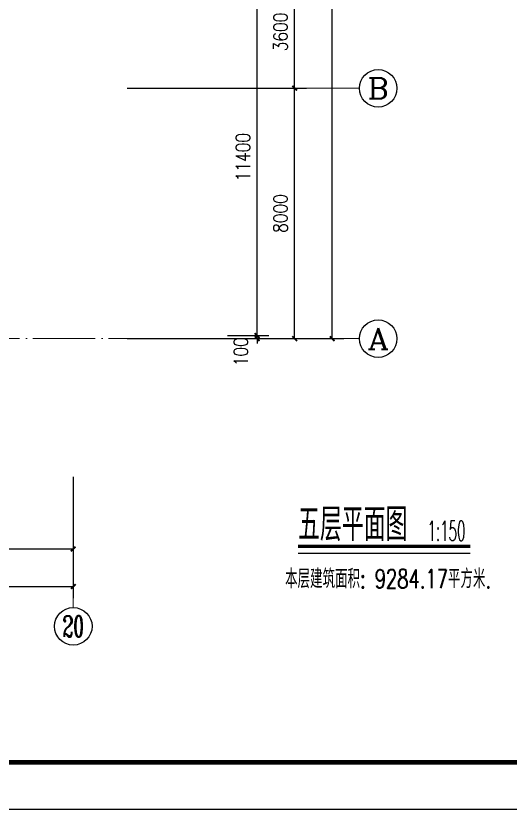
# Model space of a CAD drawing. Extents: x 1417642 to 3570900, y 124798 to 1191112.
# Drawn here: x 1586770 to 1602556, y 124798 to 150148 of the extents above; entities that cross this region are included whole.
import ezdxf
from ezdxf.enums import TextEntityAlignment as Align

# ---------------------------------------------------------------- set-up
doc = ezdxf.new("R2010")
doc.units = 0
doc.header["$LTSCALE"] = 1000
doc.header["$MEASUREMENT"] = 0
doc.linetypes.add('DOTE', pattern=[2.42, 2, -0.2, 0.02, -0.2])
doc.layers.get('0').update_dxf_attribs({"linetype": 'CONTINUOUS'})
doc.layers.get('Defpoints').update_dxf_attribs({"linetype": 'CONTINUOUS'})
for name, color, linetype in [('AXIS', 3, 'CONTINUOUS'), ('AXIS_TEXT', 7, 'CONTINUOUS'), ('DIM_SYMB', 3, 'CONTINUOUS'), ('DOTE', 1, 'DOTE'), ('PUB_DIM', 3, 'CONTINUOUS'), ('PUB_TEXT', 40, 'CONTINUOUS'), ('PUB_TITLE', 4, 'CONTINUOUS'), ('字体', 60, 'CONTINUOUS')]:
    doc.layers.add(name, color=color, linetype=linetype)
doc.styles.add('_TCH_AXIS', font='COMPLEX', dxfattribs={"bigfont": 'GBCBIG'})
doc.styles.add('_TCH_WINDOW', font='ROMANS.shx', dxfattribs={"width": 0.7, "height": 400, "bigfont": 'Z.shx'})
doc.styles.add('_Z', font='ROMANS', dxfattribs={"width": 0.7, "bigfont": 'Z'})
doc.styles.add('DIM_FONT', font='SIMPLEX.shx', dxfattribs={"width": 0.8})
doc.dimstyles.new('DIMN150', dxfattribs={"dimscale": 1.5, "dimtxt": 300, "dimasz": 100, "dimexe": 250, "dimexo": 300, "dimgap": 150, "dimtad": 1, "dimdec": 0, "dimzin": 0, "dimdsep": 46, "dimtxsty": 'DIM_FONT', "dimblk": 'ARCHTICK', "dimcen": 0.09, "dimdle": 1.5, "dimclrt": 7, "dimazin": 2, "dimtfac": 1, "dimtdec": 0, "dimtix": 1, "dimtmove": 2, "dimatfit": 3, "dimldrblk": 'ARCHTICK', "dimfxl": 1, "dimtolj": 1, "dimtzin": 0, "dimarcsym": 0})

# ---------------------------------------------------------------- blocks, each defined once
blk = doc.blocks.new('_ArchTick')
at = {"color": 0, "linetype": 'ByBlock', "const_width": 0.4}
blk.add_lwpolyline([(-0.5, -0.5), (0.5, 0.5)], dxfattribs=at)
blk = doc.blocks.new('*D239')
at = {"layer": 'Defpoints', "color": 0}
for p in [(1593084, 139933), (1594475, 139933), (1593084, 139833)]:
    blk.add_point(p, dxfattribs=at)
at = {"layer": 'PUB_DIM', "color": 0, "lineweight": -2}
for p, q in [((1593534, 139933), (1594850, 139933)), ((1594475, 139933), (1594475, 140083)), ((1594475, 139833), (1594475, 139933)), ((1593534, 139833), (1594850, 139833)), ((1594475, 139833), (1594475, 139683))]:
    blk.add_line(p, q, dxfattribs=at)
at = {"layer": 'PUB_DIM', "color": 0, "lineweight": -2, "xscale": 150, "yscale": 150, "zscale": 150}
for p, rotation in [((1594475, 139933), 270), ((1594475, 139833), 90)]:
    blk.add_blockref('_ArchTick', p, dxfattribs=dict(at, rotation=rotation))
at = {"layer": 'PUB_DIM', "color": 7, "insert": (1593957, 139415), "char_height": 450, "attachment_point": 5, "rotation": 90, "style": 'DIM_FONT'}
blk.add_mtext('\\A1;100', dxfattribs=at)
blk = doc.blocks.new('*D240')
at = {"layer": 'Defpoints', "color": 0}
for p in [(1593084, 151333), (1594475, 151333), (1593084, 139933)]:
    blk.add_point(p, dxfattribs=at)
at = {"layer": 'PUB_DIM', "color": 0, "lineweight": -2}
for p, q in [((1593534, 151333), (1594850, 151333)), ((1594475, 139930), (1594475, 151335)), ((1593534, 139933), (1594850, 139933))]:
    blk.add_line(p, q, dxfattribs=at)
at = {"layer": 'PUB_DIM', "color": 0, "lineweight": -2, "xscale": 150, "yscale": 150, "zscale": 150}
for p, rotation in [((1594475, 151333), 90), ((1594475, 139933), 270)]:
    blk.add_blockref('_ArchTick', p, dxfattribs=dict(at, rotation=rotation))
at = {"layer": 'PUB_DIM', "color": 7, "insert": (1594025, 145633), "char_height": 450, "attachment_point": 5, "rotation": 90, "style": 'DIM_FONT'}
blk.add_mtext('\\A1;11400', dxfattribs=at)
blk = doc.blocks.new('*D278')
at = {"layer": 'AXIS', "color": 0, "lineweight": -2}
for p, q in [((1439803, 134434), (1439803, 131537)), ((1588603, 134434), (1588603, 131537)), ((1439801, 131912), (1588605, 131912))]:
    blk.add_line(p, q, dxfattribs=at)
at = {"layer": 'Defpoints', "color": 0}
for p in [(1439803, 134884), (1588603, 134884), (1588603, 131912)]:
    blk.add_point(p, dxfattribs=at)
at = {"layer": 'AXIS', "color": 0, "lineweight": -2, "xscale": 150, "yscale": 150, "zscale": 150, "rotation": 180}
blk.add_blockref('_ArchTick', (1439803, 131912), dxfattribs=at)
at = {"layer": 'AXIS', "color": 0, "lineweight": -2, "xscale": 150, "yscale": 150, "zscale": 150}
blk.add_blockref('_ArchTick', (1588603, 131912), dxfattribs=at)
at = {"layer": 'AXIS', "color": 7, "insert": (1514203, 132362), "char_height": 450, "attachment_point": 5, "style": 'DIM_FONT'}
blk.add_mtext('\\A1;148800', dxfattribs=at)
blk = doc.blocks.new('*D297')
at = {"layer": 'AXIS', "color": 0, "lineweight": -2}
for p, q in [((1578603, 135418), (1578603, 132737)), ((1588603, 135418), (1588603, 132737)), ((1578601, 133112), (1588605, 133112))]:
    blk.add_line(p, q, dxfattribs=at)
at = {"layer": 'Defpoints', "color": 0}
for p in [(1578603, 135868), (1588603, 135868), (1588603, 133112)]:
    blk.add_point(p, dxfattribs=at)
at = {"layer": 'AXIS', "color": 0, "lineweight": -2, "xscale": 150, "yscale": 150, "zscale": 150, "rotation": 180}
blk.add_blockref('_ArchTick', (1578603, 133112), dxfattribs=at)
at = {"layer": 'AXIS', "color": 0, "lineweight": -2, "xscale": 150, "yscale": 150, "zscale": 150}
blk.add_blockref('_ArchTick', (1588603, 133112), dxfattribs=at)
at = {"layer": 'AXIS', "color": 7, "insert": (1583603, 133562), "char_height": 450, "attachment_point": 5, "style": 'DIM_FONT'}
blk.add_mtext('\\A1;10000', dxfattribs=at)
blk = doc.blocks.new('*D318')
at = {"layer": 'Defpoints', "color": 0}
for p in [(1594168, 238433), (1596875, 238433), (1594168, 139833)]:
    blk.add_point(p, dxfattribs=at)
at = {"layer": 'PUB_DIM', "color": 0, "lineweight": -2}
for p, q in [((1594618, 238433), (1597250, 238433)), ((1596875, 139830), (1596875, 238435)), ((1594618, 139833), (1597250, 139833))]:
    blk.add_line(p, q, dxfattribs=at)
at = {"layer": 'PUB_DIM', "color": 0, "lineweight": -2, "xscale": 150, "yscale": 150, "zscale": 150}
for p, rotation in [((1596875, 238433), 90), ((1596875, 139833), 270)]:
    blk.add_blockref('_ArchTick', p, dxfattribs=dict(at, rotation=rotation))
at = {"layer": 'PUB_DIM', "color": 7, "insert": (1596425, 189133), "char_height": 450, "attachment_point": 5, "rotation": 90, "style": 'DIM_FONT'}
blk.add_mtext('\\A1;98600', dxfattribs=at)
blk = doc.blocks.new('*D784')
at = {"layer": 'AXIS', "color": 0, "lineweight": -2}
for p, q in [((1590325, 151433), (1596049, 151433)), ((1595674, 147830), (1595674, 151435)), ((1590325, 147833), (1596049, 147833))]:
    blk.add_line(p, q, dxfattribs=at)
at = {"layer": 'Defpoints', "color": 0}
for p in [(1589875, 151433), (1595674, 151433), (1589875, 147833)]:
    blk.add_point(p, dxfattribs=at)
at = {"layer": 'AXIS', "color": 0, "lineweight": -2, "xscale": 150, "yscale": 150, "zscale": 150}
for p, rotation in [((1595674, 151433), 90), ((1595674, 147833), 270)]:
    blk.add_blockref('_ArchTick', p, dxfattribs=dict(at, rotation=rotation))
at = {"layer": 'AXIS', "color": 7, "insert": (1595224, 149633), "char_height": 450, "attachment_point": 5, "rotation": 90, "style": 'DIM_FONT'}
blk.add_mtext('\\A1;3600', dxfattribs=at)
blk = doc.blocks.new('*D785')
at = {"layer": 'AXIS', "color": 0, "lineweight": -2}
for p, q in [((1590325, 147833), (1596049, 147833)), ((1595674, 139830), (1595674, 147835)), ((1590325, 139833), (1596049, 139833))]:
    blk.add_line(p, q, dxfattribs=at)
at = {"layer": 'Defpoints', "color": 0}
for p in [(1589875, 147833), (1595674, 147833), (1589875, 139833)]:
    blk.add_point(p, dxfattribs=at)
at = {"layer": 'AXIS', "color": 0, "lineweight": -2, "xscale": 150, "yscale": 150, "zscale": 150}
for p, rotation in [((1595674, 147833), 90), ((1595674, 139833), 270)]:
    blk.add_blockref('_ArchTick', p, dxfattribs=dict(at, rotation=rotation))
at = {"layer": 'AXIS', "color": 7, "insert": (1595224, 143833), "char_height": 450, "attachment_point": 5, "rotation": 90, "style": 'DIM_FONT'}
blk.add_mtext('\\A1;8000', dxfattribs=at)

msp = doc.modelspace()

# ---------------------------------------------------------------- linework, layer by layer
at = {"layer": 'AXIS', "lineweight": 0}
for p, q in [((1592616.2, 147832.7), (1597740.8, 147832.7)), ((1592616.2, 139832.7), (1597740.8, 139832.7)), ((1588603.1, 132337), (1588603.1, 131240.5))]:
    msp.add_line(p, q, dxfattribs=at)
at = {"layer": 'AXIS'}
for centre in [(1598340.8, 147832.7), (1598340.8, 139832.7), (1588603.1, 130640.5)]:
    msp.add_circle(centre, 600, dxfattribs=at)
at = {"layer": 'DIM_SYMB', "const_width": 105}
msp.add_lwpolyline([(1595783.6, 133193.1), (1601280, 133193.1)], dxfattribs=at)
at = {"layer": 'DIM_SYMB'}
msp.add_lwpolyline([(1595783.6, 132983.1), (1601280, 132983.1)], dxfattribs=at)
at = {"layer": 'DOTE', "lineweight": 0}
msp.add_lwpolyline([(1596566.6, 139832.7), (1432076.7, 139832.7)], dxfattribs=at)
at = {"layer": 'PUB_TITLE'}
msp.add_lwpolyline([(1417642.3, 124798.4), (1618342.3, 124798.4), (1618342.3, 250948.4), (1417642.3, 250948.4)], close=True, dxfattribs=at)
at = {"layer": 'PUB_TITLE', "const_width": 150}
msp.add_lwpolyline([(1421392.3, 126298.4), (1616842.3, 126298.4), (1616842.3, 249448.4), (1421392.3, 249448.4)], close=True, dxfattribs=at)

# ---------------------------------------------------------------- texts
at = {"layer": 'AXIS_TEXT', "style": '_TCH_AXIS'}
for s, height, width, p, p2 in [('B', 678.8, 1.235294, (1598001.4, 147493.3), (1598680.2, 147493.3)), ('A', 678.8, 1.166667, (1598001.4, 139493.3), (1598680.2, 139493.3)), ('20', 678.82, 0.617647, (1588263.7, 130301.1), (1588942.5, 130301.1))]:
    msp.add_text(s, height=height, dxfattribs=dict(at, width=width)).set_placement(p, p2, align=Align.FIT)
at = {"layer": 'PUB_TEXT', "style": '_TCH_WINDOW'}
for s, height, width, p in [('五层平面图', 1050, 0.7, (1595783.6, 133370)), ('1:150', 637.5, 0.494118, (1599915, 133370))]:
    msp.add_text(s, height=height, dxfattribs=dict(at, width=width)).set_placement(p)
at = {"layer": '字体', "linetype": 'Continuous', "style": '_Z', "width": 0.7}
msp.add_text('本层建筑面积: 9284.17平方米. ', height=600, dxfattribs=at).set_placement((1595367.8, 131859.2))

# ---------------------------------------------------------------- dimensions: what is measured, and where the dimension line sits
at = {"layer": 'AXIS'}
for p1, p2, distance, picture, middle in [((1589875.5, 147832.7), (1589875.5, 151432.7), -5799, '*D784', (1595224.4, 149632.7)), ((1589875.5, 139832.7), (1589875.5, 147832.7), -5799, '*D785', (1595224.4, 143832.7)), ((1578603.1, 135868.1), (1588603.1, 135868.1), -2756.1, '*D297', (1583603.1, 133562)), ((1439803.1, 134884.2), (1588603.1, 134884.2), -2972.2, '*D278', (1514203.1, 132362))]:
    dim = msp.add_aligned_dim(p1=p1, p2=p2, distance=distance, dimstyle='DIMN150', dxfattribs=at)
    dim.commit()
    dim.dimension.update_dxf_attribs({"geometry": picture, "text_midpoint": middle})
at = {"layer": 'PUB_DIM'}
for p1, p2, distance, picture, middle in [((1594167.5, 139832.7), (1594167.5, 238432.7), -2707.3, '*D318', (1596424.9, 189132.7)), ((1593084, 139932.7), (1593084, 151332.7), -1390.9, '*D240', (1594024.9, 145632.7))]:
    dim = msp.add_aligned_dim(p1=p1, p2=p2, distance=distance, dimstyle='DIMN150', dxfattribs=at)
    dim.commit()
    dim.dimension.update_dxf_attribs({"geometry": picture, "text_midpoint": middle})
dim = msp.add_linear_dim(base=(1594474.9, 139932.7), p1=(1593084, 139832.7), p2=(1593084, 139932.7), angle=90, dimstyle='DIMN150', dxfattribs=at)
dim.commit()
dim.dimension.update_dxf_attribs({"geometry": '*D239', "text_midpoint": (1593957.4, 139415), "dimtype": 129})

doc.saveas('drawing.dxf')
